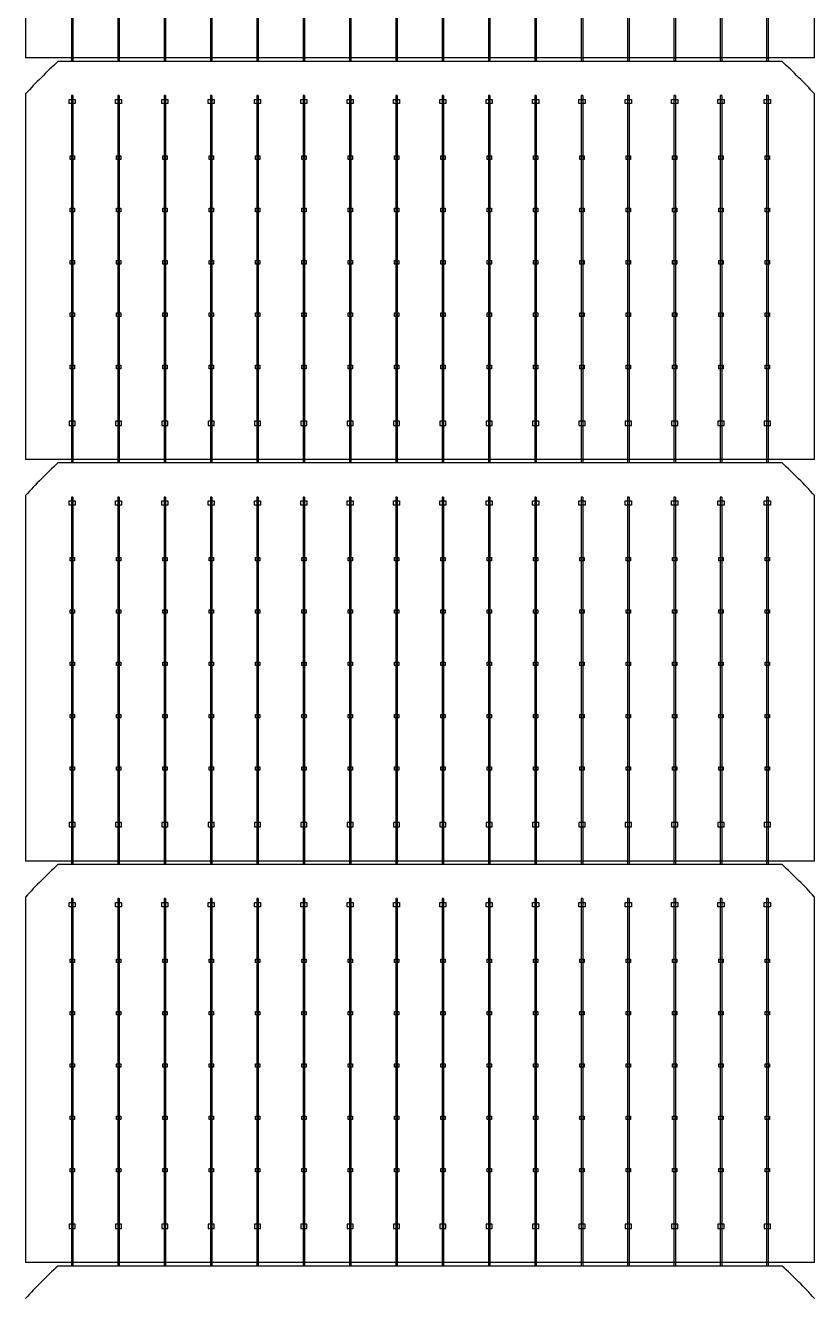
# Model space of a CAD drawing. Header units: millimetres. Extents: x 10297564 to 11610295, y -9287743 to -8409454.
# Drawn here: x 10398176 to 10400717, y -9081404 to -9077305 of the extents above; entities that cross this region are included whole.
import ezdxf

# ---------------------------------------------------------------- set-up
doc = ezdxf.new("R2010")
doc.units = ezdxf.units.MM
doc.header["$LTSCALE"] = 100

msp = doc.modelspace()

# ---------------------------------------------------------------- linework, layer by layer
for p, q in [((10398324.3, -9076238.3), (10398324.3, -9077421.2)), ((10398328.8, -9076238.3), (10398328.8, -9077421.2)), ((10398473.5, -9076238.3), (10398473.5, -9077421.2)), ((10398478, -9076238.3), (10398478, -9077421.2)), ((10398622.8, -9076238.3), (10398622.8, -9077421.2)), ((10398627.3, -9076238.3), (10398627.3, -9077421.2)), ((10398772, -9076238.3), (10398772, -9077421.2)), ((10398776.5, -9076238.3), (10398776.5, -9077421.2)), ((10398921.3, -9076238.3), (10398921.3, -9077421.2)), ((10398925.8, -9076238.3), (10398925.8, -9077421.2)), ((10399070.5, -9076238.3), (10399070.5, -9077421.2)), ((10399075, -9076238.3), (10399075, -9077421.2)), ((10399219.8, -9076238.3), (10399219.8, -9077421.2)), ((10399224.2, -9076238.3), (10399224.2, -9077421.2)), ((10399369, -9076238.3), (10399369, -9077421.2)), ((10399373.5, -9076238.3), (10399373.5, -9077421.2)), ((10399518.3, -9076238.3), (10399518.3, -9077421.2)), ((10399522.7, -9076238.3), (10399522.7, -9077421.2)), ((10399667.5, -9076238.3), (10399667.5, -9077421.2)), ((10399672, -9076238.3), (10399672, -9077421.2)), ((10399816.8, -9076238.3), (10399816.8, -9077421.2)), ((10399821.2, -9076238.3), (10399821.2, -9077421.2)), ((10399966, -9076238.3), (10399966, -9077421.2)), ((10399970.5, -9076238.3), (10399970.5, -9077421.2)), ((10400115.3, -9076238.3), (10400115.3, -9077421.2)), ((10400119.7, -9076238.3), (10400119.7, -9077421.2)), ((10400264.5, -9076238.3), (10400264.5, -9077421.2)), ((10400269, -9076238.3), (10400269, -9077421.2)), ((10400413.8, -9076238.3), (10400413.8, -9077421.2)), ((10400418.2, -9076238.3), (10400418.2, -9077421.2)), ((10400563, -9076238.3), (10400563, -9077421.2)), ((10400567.5, -9076238.3), (10400567.5, -9077421.2)), ((10400717.3, -9077409.9), (10398175.9, -9077409.9)), ((10398324.3, -9077530.9), (10398324.3, -9078713.8)), ((10398328.8, -9077530.9), (10398328.8, -9078713.8)), ((10398473.5, -9077530.9), (10398473.5, -9078713.8)), ((10398478, -9077530.9), (10398478, -9078713.8)), ((10398622.8, -9077530.9), (10398622.8, -9078713.8)), ((10398627.3, -9077530.9), (10398627.3, -9078713.8)), ((10398772, -9077530.9), (10398772, -9078713.8)), ((10398776.5, -9077530.9), (10398776.5, -9078713.8)), ((10398921.3, -9077530.9), (10398921.3, -9078713.8)), ((10398925.8, -9077530.9), (10398925.8, -9078713.8)), ((10399070.5, -9077530.9), (10399070.5, -9078713.8)), ((10399075, -9077530.9), (10399075, -9078713.8)), ((10399219.8, -9077530.9), (10399219.8, -9078713.8)), ((10399224.2, -9077530.9), (10399224.2, -9078713.8)), ((10399369, -9077530.9), (10399369, -9078713.8)), ((10399373.5, -9077530.9), (10399373.5, -9078713.8)), ((10399518.3, -9077530.9), (10399518.3, -9078713.8)), ((10399522.7, -9077530.9), (10399522.7, -9078713.8)), ((10399667.5, -9077530.9), (10399667.5, -9078713.8)), ((10399672, -9077530.9), (10399672, -9078713.8)), ((10399816.8, -9077530.9), (10399816.8, -9078713.8)), ((10399821.2, -9077530.9), (10399821.2, -9078713.8)), ((10399966, -9077530.9), (10399966, -9078713.8)), ((10399970.5, -9077530.9), (10399970.5, -9078713.8)), ((10400115.3, -9077530.9), (10400115.3, -9078713.8)), ((10400119.7, -9077530.9), (10400119.7, -9078713.8)), ((10400264.5, -9077530.9), (10400264.5, -9078713.8)), ((10400269, -9077530.9), (10400269, -9078713.8)), ((10400413.8, -9077530.9), (10400413.8, -9078713.8)), ((10400418.2, -9077530.9), (10400418.2, -9078713.8)), ((10400563, -9077530.9), (10400563, -9078713.8)), ((10400567.5, -9077530.9), (10400567.5, -9078713.8)), ((10400717.3, -9078702.6), (10398175.9, -9078702.6)), ((10398324.3, -9078823.6), (10398324.3, -9080006.5)), ((10398328.8, -9078823.6), (10398328.8, -9080006.5)), ((10398473.5, -9078823.6), (10398473.5, -9080006.5)), ((10398478, -9078823.6), (10398478, -9080006.5)), ((10398622.8, -9078823.6), (10398622.8, -9080006.5)), ((10398627.3, -9078823.6), (10398627.3, -9080006.5)), ((10398772, -9078823.6), (10398772, -9080006.5)), ((10398776.5, -9078823.6), (10398776.5, -9080006.5)), ((10398921.3, -9078823.6), (10398921.3, -9080006.5)), ((10398925.8, -9078823.6), (10398925.8, -9080006.5)), ((10399070.5, -9078823.6), (10399070.5, -9080006.5)), ((10399075, -9078823.6), (10399075, -9080006.5)), ((10399219.8, -9078823.6), (10399219.8, -9080006.5)), ((10399224.2, -9078823.6), (10399224.2, -9080006.5)), ((10399369, -9078823.6), (10399369, -9080006.5)), ((10399373.5, -9078823.6), (10399373.5, -9080006.5)), ((10399518.3, -9078823.6), (10399518.3, -9080006.5)), ((10399522.7, -9078823.6), (10399522.7, -9080006.5)), ((10399667.5, -9078823.6), (10399667.5, -9080006.5)), ((10399672, -9078823.6), (10399672, -9080006.5)), ((10399816.8, -9078823.6), (10399816.8, -9080006.5)), ((10399821.2, -9078823.6), (10399821.2, -9080006.5)), ((10399966, -9078823.6), (10399966, -9080006.5)), ((10399970.5, -9078823.6), (10399970.5, -9080006.5)), ((10400115.3, -9078823.6), (10400115.3, -9080006.5)), ((10400119.7, -9078823.6), (10400119.7, -9080006.5)), ((10400264.5, -9078823.6), (10400264.5, -9080006.5)), ((10400269, -9078823.6), (10400269, -9080006.5)), ((10400413.8, -9078823.6), (10400413.8, -9080006.5)), ((10400418.2, -9078823.6), (10400418.2, -9080006.5)), ((10400563, -9078823.6), (10400563, -9080006.5)), ((10400567.5, -9078823.6), (10400567.5, -9080006.5)), ((10400717.3, -9079995.3), (10398175.9, -9079995.3)), ((10398324.3, -9080116.3), (10398324.3, -9081299.2)), ((10398328.8, -9080116.3), (10398328.8, -9081299.2)), ((10398473.5, -9080116.3), (10398473.5, -9081299.2)), ((10398478, -9080116.3), (10398478, -9081299.2)), ((10398622.8, -9080116.3), (10398622.8, -9081299.2)), ((10398627.3, -9080116.3), (10398627.3, -9081299.2)), ((10398772, -9080116.3), (10398772, -9081299.2)), ((10398776.5, -9080116.3), (10398776.5, -9081299.2)), ((10398921.3, -9080116.3), (10398921.3, -9081299.2)), ((10398925.8, -9080116.3), (10398925.8, -9081299.2)), ((10399070.5, -9080116.3), (10399070.5, -9081299.2)), ((10399075, -9080116.3), (10399075, -9081299.2)), ((10399219.8, -9080116.3), (10399219.8, -9081299.2)), ((10399224.2, -9080116.3), (10399224.2, -9081299.2)), ((10399369, -9080116.3), (10399369, -9081299.2)), ((10399373.5, -9080116.3), (10399373.5, -9081299.2)), ((10399518.3, -9080116.3), (10399518.3, -9081299.2)), ((10399522.7, -9080116.3), (10399522.7, -9081299.2)), ((10399667.5, -9080116.3), (10399667.5, -9081299.2)), ((10399672, -9080116.3), (10399672, -9081299.2)), ((10399816.8, -9080116.3), (10399816.8, -9081299.2)), ((10399821.2, -9080116.3), (10399821.2, -9081299.2)), ((10399966, -9080116.3), (10399966, -9081299.2)), ((10399970.5, -9080116.3), (10399970.5, -9081299.2)), ((10400115.3, -9080116.3), (10400115.3, -9081299.2)), ((10400119.7, -9080116.3), (10400119.7, -9081299.2)), ((10400264.5, -9080116.3), (10400264.5, -9081299.2)), ((10400269, -9080116.3), (10400269, -9081299.2)), ((10400413.8, -9080116.3), (10400413.8, -9081299.2)), ((10400418.2, -9080116.3), (10400418.2, -9081299.2)), ((10400563, -9080116.3), (10400563, -9081299.2)), ((10400567.5, -9080116.3), (10400567.5, -9081299.2)), ((10400717.3, -9081287.9), (10398175.9, -9081287.9))]:
    msp.add_line(p, q)
for points in [[(10398175.9, -9076233.1), (10398175.9, -9077409.9)], [(10400717.3, -9077409.9), (10400717.3, -9076233.1)], [(10400612.6, -9077421.1), (10398280.6, -9077421.1)], [(10398175.9, -9077525.8), (10398175.9, -9078702.6)], [(10398328.8, -9077530.9), (10398324.3, -9077530.9)], [(10398478, -9077530.9), (10398473.5, -9077530.9)], [(10398627.3, -9077530.9), (10398622.8, -9077530.9)], [(10398776.5, -9077530.9), (10398772, -9077530.9)], [(10398925.8, -9077530.9), (10398921.3, -9077530.9)], [(10399075, -9077530.9), (10399070.5, -9077530.9)], [(10399224.2, -9077530.9), (10399219.8, -9077530.9)], [(10399373.5, -9077530.9), (10399369, -9077530.9)], [(10399522.7, -9077530.9), (10399518.3, -9077530.9)], [(10399672, -9077530.9), (10399667.5, -9077530.9)], [(10399821.2, -9077530.9), (10399816.8, -9077530.9)], [(10399970.5, -9077530.9), (10399966, -9077530.9)], [(10400119.7, -9077530.9), (10400115.3, -9077530.9)], [(10400269, -9077530.9), (10400264.5, -9077530.9)], [(10400418.2, -9077530.9), (10400413.8, -9077530.9)], [(10400567.5, -9077530.9), (10400563, -9077530.9)], [(10400717.3, -9078702.6), (10400717.3, -9077525.8)], [(10400612.6, -9078713.8), (10398280.6, -9078713.8)], [(10398175.9, -9078818.5), (10398175.9, -9079995.3)], [(10398328.8, -9078823.6), (10398324.3, -9078823.6)], [(10398478, -9078823.6), (10398473.5, -9078823.6)], [(10398627.3, -9078823.6), (10398622.8, -9078823.6)], [(10398776.5, -9078823.6), (10398772, -9078823.6)], [(10398925.8, -9078823.6), (10398921.3, -9078823.6)], [(10399075, -9078823.6), (10399070.5, -9078823.6)], [(10399224.2, -9078823.6), (10399219.8, -9078823.6)], [(10399373.5, -9078823.6), (10399369, -9078823.6)], [(10399522.7, -9078823.6), (10399518.3, -9078823.6)], [(10399672, -9078823.6), (10399667.5, -9078823.6)], [(10399821.2, -9078823.6), (10399816.8, -9078823.6)], [(10399970.5, -9078823.6), (10399966, -9078823.6)], [(10400119.7, -9078823.6), (10400115.3, -9078823.6)], [(10400269, -9078823.6), (10400264.5, -9078823.6)], [(10400418.2, -9078823.6), (10400413.8, -9078823.6)], [(10400567.5, -9078823.6), (10400563, -9078823.6)], [(10400717.3, -9079995.3), (10400717.3, -9078818.5)], [(10400612.6, -9080006.4), (10398280.6, -9080006.4)], [(10398175.9, -9080111.1), (10398175.9, -9081287.9)], [(10398328.8, -9080116.3), (10398324.3, -9080116.3)], [(10398478, -9080116.3), (10398473.5, -9080116.3)], [(10398627.3, -9080116.3), (10398622.8, -9080116.3)], [(10398776.5, -9080116.3), (10398772, -9080116.3)], [(10398925.8, -9080116.3), (10398921.3, -9080116.3)], [(10399075, -9080116.3), (10399070.5, -9080116.3)], [(10399224.2, -9080116.3), (10399219.8, -9080116.3)], [(10399373.5, -9080116.3), (10399369, -9080116.3)], [(10399522.7, -9080116.3), (10399518.3, -9080116.3)], [(10399672, -9080116.3), (10399667.5, -9080116.3)], [(10399821.2, -9080116.3), (10399816.8, -9080116.3)], [(10399970.5, -9080116.3), (10399966, -9080116.3)], [(10400119.7, -9080116.3), (10400115.3, -9080116.3)], [(10400269, -9080116.3), (10400264.5, -9080116.3)], [(10400418.2, -9080116.3), (10400413.8, -9080116.3)], [(10400567.5, -9080116.3), (10400563, -9080116.3)], [(10400717.3, -9081287.9), (10400717.3, -9080111.1)], [(10400612.6, -9081299.1), (10398280.6, -9081299.1)]]:
    msp.add_lwpolyline(points)
for points in [[(10398316.8, -9077557), (10398316.8, -9077543.1), (10398336.3, -9077543.1), (10398336.3, -9077557)], [(10398466, -9077557), (10398466, -9077543.1), (10398485.5, -9077543.1), (10398485.5, -9077557)], [(10398615.3, -9077557), (10398615.3, -9077543.1), (10398634.8, -9077543.1), (10398634.8, -9077557)], [(10398764.5, -9077557), (10398764.5, -9077543.1), (10398784, -9077543.1), (10398784, -9077557)], [(10398913.8, -9077557), (10398913.8, -9077543.1), (10398933.3, -9077543.1), (10398933.3, -9077557)], [(10399063, -9077557), (10399063, -9077543.1), (10399082.5, -9077543.1), (10399082.5, -9077557)], [(10399212.3, -9077557), (10399212.3, -9077543.1), (10399231.8, -9077543.1), (10399231.8, -9077557)], [(10399361.5, -9077557), (10399361.5, -9077543.1), (10399381, -9077543.1), (10399381, -9077557)], [(10399510.7, -9077557), (10399510.7, -9077543.1), (10399530.3, -9077543.1), (10399530.3, -9077557)], [(10399660, -9077557), (10399660, -9077543.1), (10399679.5, -9077543.1), (10399679.5, -9077557)], [(10399809.2, -9077557), (10399809.2, -9077543.1), (10399828.8, -9077543.1), (10399828.8, -9077557)], [(10399958.5, -9077557), (10399958.5, -9077543.1), (10399978, -9077543.1), (10399978, -9077557)], [(10400107.7, -9077557), (10400107.7, -9077543.1), (10400127.3, -9077543.1), (10400127.3, -9077557)], [(10400257, -9077557), (10400257, -9077543.1), (10400276.5, -9077543.1), (10400276.5, -9077557)], [(10400406.2, -9077557), (10400406.2, -9077543.1), (10400425.8, -9077543.1), (10400425.8, -9077557)], [(10400555.5, -9077557), (10400555.5, -9077543.1), (10400575, -9077543.1), (10400575, -9077557)], [(10398333.5, -9077736.5), (10398319.6, -9077736.5), (10398319.6, -9077725.4), (10398333.5, -9077725.4)], [(10398482.8, -9077736.5), (10398468.8, -9077736.5), (10398468.8, -9077725.4), (10398482.8, -9077725.4)], [(10398632, -9077736.5), (10398618.1, -9077736.5), (10398618.1, -9077725.4), (10398632, -9077725.4)], [(10398781.2, -9077736.5), (10398767.3, -9077736.5), (10398767.3, -9077725.4), (10398781.2, -9077725.4)], [(10398930.5, -9077736.5), (10398916.5, -9077736.5), (10398916.5, -9077725.4), (10398930.5, -9077725.4)], [(10399079.7, -9077736.5), (10399065.8, -9077736.5), (10399065.8, -9077725.4), (10399079.7, -9077725.4)], [(10399229, -9077736.5), (10399215, -9077736.5), (10399215, -9077725.4), (10399229, -9077725.4)], [(10399378.2, -9077736.5), (10399364.3, -9077736.5), (10399364.3, -9077725.4), (10399378.2, -9077725.4)], [(10399527.5, -9077736.5), (10399513.5, -9077736.5), (10399513.5, -9077725.4), (10399527.5, -9077725.4)], [(10399676.7, -9077736.5), (10399662.8, -9077736.5), (10399662.8, -9077725.4), (10399676.7, -9077725.4)], [(10399826, -9077736.5), (10399812, -9077736.5), (10399812, -9077725.4), (10399826, -9077725.4)], [(10399975.2, -9077736.5), (10399961.3, -9077736.5), (10399961.3, -9077725.4), (10399975.2, -9077725.4)], [(10400124.5, -9077736.5), (10400110.5, -9077736.5), (10400110.5, -9077725.4), (10400124.5, -9077725.4)], [(10400273.7, -9077736.5), (10400259.8, -9077736.5), (10400259.8, -9077725.4), (10400273.7, -9077725.4)], [(10400423, -9077736.5), (10400409, -9077736.5), (10400409, -9077725.4), (10400423, -9077725.4)], [(10400572.2, -9077736.5), (10400558.3, -9077736.5), (10400558.3, -9077725.4), (10400572.2, -9077725.4)], [(10398333.5, -9077905), (10398319.6, -9077905), (10398319.6, -9077893.9), (10398333.5, -9077893.9)], [(10398482.8, -9077905), (10398468.8, -9077905), (10398468.8, -9077893.9), (10398482.8, -9077893.9)], [(10398632, -9077905), (10398618.1, -9077905), (10398618.1, -9077893.9), (10398632, -9077893.9)], [(10398781.2, -9077905), (10398767.3, -9077905), (10398767.3, -9077893.9), (10398781.2, -9077893.9)], [(10398930.5, -9077905), (10398916.5, -9077905), (10398916.5, -9077893.9), (10398930.5, -9077893.9)], [(10399079.7, -9077905), (10399065.8, -9077905), (10399065.8, -9077893.9), (10399079.7, -9077893.9)], [(10399229, -9077905), (10399215, -9077905), (10399215, -9077893.9), (10399229, -9077893.9)], [(10399378.2, -9077905), (10399364.3, -9077905), (10399364.3, -9077893.9), (10399378.2, -9077893.9)], [(10399527.5, -9077905), (10399513.5, -9077905), (10399513.5, -9077893.9), (10399527.5, -9077893.9)], [(10399676.7, -9077905), (10399662.8, -9077905), (10399662.8, -9077893.9), (10399676.7, -9077893.9)], [(10399826, -9077905), (10399812, -9077905), (10399812, -9077893.9), (10399826, -9077893.9)], [(10399975.2, -9077905), (10399961.3, -9077905), (10399961.3, -9077893.9), (10399975.2, -9077893.9)], [(10400124.5, -9077905), (10400110.5, -9077905), (10400110.5, -9077893.9), (10400124.5, -9077893.9)], [(10400273.7, -9077905), (10400259.8, -9077905), (10400259.8, -9077893.9), (10400273.7, -9077893.9)], [(10400423, -9077905), (10400409, -9077905), (10400409, -9077893.9), (10400423, -9077893.9)], [(10400572.2, -9077905), (10400558.3, -9077905), (10400558.3, -9077893.9), (10400572.2, -9077893.9)], [(10398333.5, -9078073.5), (10398319.6, -9078073.5), (10398319.6, -9078062.4), (10398333.5, -9078062.4)], [(10398482.8, -9078073.5), (10398468.8, -9078073.5), (10398468.8, -9078062.4), (10398482.8, -9078062.4)], [(10398632, -9078073.5), (10398618.1, -9078073.5), (10398618.1, -9078062.4), (10398632, -9078062.4)], [(10398781.2, -9078073.5), (10398767.3, -9078073.5), (10398767.3, -9078062.4), (10398781.2, -9078062.4)], [(10398930.5, -9078073.5), (10398916.5, -9078073.5), (10398916.5, -9078062.4), (10398930.5, -9078062.4)], [(10399079.7, -9078073.5), (10399065.8, -9078073.5), (10399065.8, -9078062.4), (10399079.7, -9078062.4)], [(10399229, -9078073.5), (10399215, -9078073.5), (10399215, -9078062.4), (10399229, -9078062.4)], [(10399378.2, -9078073.5), (10399364.3, -9078073.5), (10399364.3, -9078062.4), (10399378.2, -9078062.4)], [(10399527.5, -9078073.5), (10399513.5, -9078073.5), (10399513.5, -9078062.4), (10399527.5, -9078062.4)], [(10399676.7, -9078073.5), (10399662.8, -9078073.5), (10399662.8, -9078062.4), (10399676.7, -9078062.4)], [(10399826, -9078073.5), (10399812, -9078073.5), (10399812, -9078062.4), (10399826, -9078062.4)], [(10399975.2, -9078073.5), (10399961.3, -9078073.5), (10399961.3, -9078062.4), (10399975.2, -9078062.4)], [(10400124.5, -9078073.5), (10400110.5, -9078073.5), (10400110.5, -9078062.4), (10400124.5, -9078062.4)], [(10400273.7, -9078073.5), (10400259.8, -9078073.5), (10400259.8, -9078062.4), (10400273.7, -9078062.4)], [(10400423, -9078073.5), (10400409, -9078073.5), (10400409, -9078062.4), (10400423, -9078062.4)], [(10400572.2, -9078073.5), (10400558.3, -9078073.5), (10400558.3, -9078062.4), (10400572.2, -9078062.4)], [(10398333.5, -9078242), (10398319.6, -9078242), (10398319.6, -9078230.9), (10398333.5, -9078230.9)], [(10398482.8, -9078242), (10398468.8, -9078242), (10398468.8, -9078230.9), (10398482.8, -9078230.9)], [(10398632, -9078242), (10398618.1, -9078242), (10398618.1, -9078230.9), (10398632, -9078230.9)], [(10398781.2, -9078242), (10398767.3, -9078242), (10398767.3, -9078230.9), (10398781.2, -9078230.9)], [(10398930.5, -9078242), (10398916.5, -9078242), (10398916.5, -9078230.9), (10398930.5, -9078230.9)], [(10399079.7, -9078242), (10399065.8, -9078242), (10399065.8, -9078230.9), (10399079.7, -9078230.9)], [(10399229, -9078242), (10399215, -9078242), (10399215, -9078230.9), (10399229, -9078230.9)], [(10399378.2, -9078242), (10399364.3, -9078242), (10399364.3, -9078230.9), (10399378.2, -9078230.9)], [(10399527.5, -9078242), (10399513.5, -9078242), (10399513.5, -9078230.9), (10399527.5, -9078230.9)], [(10399676.7, -9078242), (10399662.8, -9078242), (10399662.8, -9078230.9), (10399676.7, -9078230.9)], [(10399826, -9078242), (10399812, -9078242), (10399812, -9078230.9), (10399826, -9078230.9)], [(10399975.2, -9078242), (10399961.3, -9078242), (10399961.3, -9078230.9), (10399975.2, -9078230.9)], [(10400124.5, -9078242), (10400110.5, -9078242), (10400110.5, -9078230.9), (10400124.5, -9078230.9)], [(10400273.7, -9078242), (10400259.8, -9078242), (10400259.8, -9078230.9), (10400273.7, -9078230.9)], [(10400423, -9078242), (10400409, -9078242), (10400409, -9078230.9), (10400423, -9078230.9)], [(10400572.2, -9078242), (10400558.3, -9078242), (10400558.3, -9078230.9), (10400572.2, -9078230.9)], [(10398333.5, -9078410.5), (10398319.6, -9078410.5), (10398319.6, -9078399.4), (10398333.5, -9078399.4)], [(10398482.8, -9078410.5), (10398468.8, -9078410.5), (10398468.8, -9078399.4), (10398482.8, -9078399.4)], [(10398632, -9078410.5), (10398618.1, -9078410.5), (10398618.1, -9078399.4), (10398632, -9078399.4)], [(10398781.2, -9078410.5), (10398767.3, -9078410.5), (10398767.3, -9078399.4), (10398781.2, -9078399.4)], [(10398930.5, -9078410.5), (10398916.5, -9078410.5), (10398916.5, -9078399.4), (10398930.5, -9078399.4)], [(10399079.7, -9078410.5), (10399065.8, -9078410.5), (10399065.8, -9078399.4), (10399079.7, -9078399.4)], [(10399229, -9078410.5), (10399215, -9078410.5), (10399215, -9078399.4), (10399229, -9078399.4)], [(10399378.2, -9078410.5), (10399364.3, -9078410.5), (10399364.3, -9078399.4), (10399378.2, -9078399.4)], [(10399527.5, -9078410.5), (10399513.5, -9078410.5), (10399513.5, -9078399.4), (10399527.5, -9078399.4)], [(10399676.7, -9078410.5), (10399662.8, -9078410.5), (10399662.8, -9078399.4), (10399676.7, -9078399.4)], [(10399826, -9078410.5), (10399812, -9078410.5), (10399812, -9078399.4), (10399826, -9078399.4)], [(10399975.2, -9078410.5), (10399961.3, -9078410.5), (10399961.3, -9078399.4), (10399975.2, -9078399.4)], [(10400124.5, -9078410.5), (10400110.5, -9078410.5), (10400110.5, -9078399.4), (10400124.5, -9078399.4)], [(10400273.7, -9078410.5), (10400259.8, -9078410.5), (10400259.8, -9078399.4), (10400273.7, -9078399.4)], [(10400423, -9078410.5), (10400409, -9078410.5), (10400409, -9078399.4), (10400423, -9078399.4)], [(10400572.2, -9078410.5), (10400558.3, -9078410.5), (10400558.3, -9078399.4), (10400572.2, -9078399.4)], [(10398316.8, -9078578.9), (10398316.8, -9078592.8), (10398336.3, -9078592.8), (10398336.3, -9078578.9)], [(10398466, -9078578.9), (10398466, -9078592.8), (10398485.5, -9078592.8), (10398485.5, -9078578.9)], [(10398615.3, -9078578.9), (10398615.3, -9078592.8), (10398634.8, -9078592.8), (10398634.8, -9078578.9)], [(10398764.5, -9078578.9), (10398764.5, -9078592.8), (10398784, -9078592.8), (10398784, -9078578.9)], [(10398913.8, -9078578.9), (10398913.8, -9078592.8), (10398933.3, -9078592.8), (10398933.3, -9078578.9)], [(10399063, -9078578.9), (10399063, -9078592.8), (10399082.5, -9078592.8), (10399082.5, -9078578.9)], [(10399212.3, -9078578.9), (10399212.3, -9078592.8), (10399231.8, -9078592.8), (10399231.8, -9078578.9)], [(10399361.5, -9078578.9), (10399361.5, -9078592.8), (10399381, -9078592.8), (10399381, -9078578.9)], [(10399510.7, -9078578.9), (10399510.7, -9078592.8), (10399530.3, -9078592.8), (10399530.3, -9078578.9)], [(10399660, -9078578.9), (10399660, -9078592.8), (10399679.5, -9078592.8), (10399679.5, -9078578.9)], [(10399809.2, -9078578.9), (10399809.2, -9078592.8), (10399828.8, -9078592.8), (10399828.8, -9078578.9)], [(10399958.5, -9078578.9), (10399958.5, -9078592.8), (10399978, -9078592.8), (10399978, -9078578.9)], [(10400107.7, -9078578.9), (10400107.7, -9078592.8), (10400127.3, -9078592.8), (10400127.3, -9078578.9)], [(10400257, -9078578.9), (10400257, -9078592.8), (10400276.5, -9078592.8), (10400276.5, -9078578.9)], [(10400406.2, -9078578.9), (10400406.2, -9078592.8), (10400425.8, -9078592.8), (10400425.8, -9078578.9)], [(10400555.5, -9078578.9), (10400555.5, -9078592.8), (10400575, -9078592.8), (10400575, -9078578.9)], [(10398316.8, -9078849.7), (10398316.8, -9078835.7), (10398336.3, -9078835.7), (10398336.3, -9078849.7)], [(10398466, -9078849.7), (10398466, -9078835.7), (10398485.5, -9078835.7), (10398485.5, -9078849.7)], [(10398615.3, -9078849.7), (10398615.3, -9078835.7), (10398634.8, -9078835.7), (10398634.8, -9078849.7)], [(10398764.5, -9078849.7), (10398764.5, -9078835.7), (10398784, -9078835.7), (10398784, -9078849.7)], [(10398913.8, -9078849.7), (10398913.8, -9078835.7), (10398933.3, -9078835.7), (10398933.3, -9078849.7)], [(10399063, -9078849.7), (10399063, -9078835.7), (10399082.5, -9078835.7), (10399082.5, -9078849.7)], [(10399212.3, -9078849.7), (10399212.3, -9078835.7), (10399231.8, -9078835.7), (10399231.8, -9078849.7)], [(10399361.5, -9078849.7), (10399361.5, -9078835.7), (10399381, -9078835.7), (10399381, -9078849.7)], [(10399510.7, -9078849.7), (10399510.7, -9078835.7), (10399530.3, -9078835.7), (10399530.3, -9078849.7)], [(10399660, -9078849.7), (10399660, -9078835.7), (10399679.5, -9078835.7), (10399679.5, -9078849.7)], [(10399809.2, -9078849.7), (10399809.2, -9078835.7), (10399828.8, -9078835.7), (10399828.8, -9078849.7)], [(10399958.5, -9078849.7), (10399958.5, -9078835.7), (10399978, -9078835.7), (10399978, -9078849.7)], [(10400107.7, -9078849.7), (10400107.7, -9078835.7), (10400127.3, -9078835.7), (10400127.3, -9078849.7)], [(10400257, -9078849.7), (10400257, -9078835.7), (10400276.5, -9078835.7), (10400276.5, -9078849.7)], [(10400406.2, -9078849.7), (10400406.2, -9078835.7), (10400425.8, -9078835.7), (10400425.8, -9078849.7)], [(10400555.5, -9078849.7), (10400555.5, -9078835.7), (10400575, -9078835.7), (10400575, -9078849.7)], [(10398333.5, -9079029.2), (10398319.6, -9079029.2), (10398319.6, -9079018), (10398333.5, -9079018)], [(10398482.8, -9079029.2), (10398468.8, -9079029.2), (10398468.8, -9079018), (10398482.8, -9079018)], [(10398632, -9079029.2), (10398618.1, -9079029.2), (10398618.1, -9079018), (10398632, -9079018)], [(10398781.2, -9079029.2), (10398767.3, -9079029.2), (10398767.3, -9079018), (10398781.2, -9079018)], [(10398930.5, -9079029.2), (10398916.5, -9079029.2), (10398916.5, -9079018), (10398930.5, -9079018)], [(10399079.7, -9079029.2), (10399065.8, -9079029.2), (10399065.8, -9079018), (10399079.7, -9079018)], [(10399229, -9079029.2), (10399215, -9079029.2), (10399215, -9079018), (10399229, -9079018)], [(10399378.2, -9079029.2), (10399364.3, -9079029.2), (10399364.3, -9079018), (10399378.2, -9079018)], [(10399527.5, -9079029.2), (10399513.5, -9079029.2), (10399513.5, -9079018), (10399527.5, -9079018)], [(10399676.7, -9079029.2), (10399662.8, -9079029.2), (10399662.8, -9079018), (10399676.7, -9079018)], [(10399826, -9079029.2), (10399812, -9079029.2), (10399812, -9079018), (10399826, -9079018)], [(10399975.2, -9079029.2), (10399961.3, -9079029.2), (10399961.3, -9079018), (10399975.2, -9079018)], [(10400124.5, -9079029.2), (10400110.5, -9079029.2), (10400110.5, -9079018), (10400124.5, -9079018)], [(10400273.7, -9079029.2), (10400259.8, -9079029.2), (10400259.8, -9079018), (10400273.7, -9079018)], [(10400423, -9079029.2), (10400409, -9079029.2), (10400409, -9079018), (10400423, -9079018)], [(10400572.2, -9079029.2), (10400558.3, -9079029.2), (10400558.3, -9079018), (10400572.2, -9079018)], [(10398333.5, -9079197.7), (10398319.6, -9079197.7), (10398319.6, -9079186.5), (10398333.5, -9079186.5)], [(10398482.8, -9079197.7), (10398468.8, -9079197.7), (10398468.8, -9079186.5), (10398482.8, -9079186.5)], [(10398632, -9079197.7), (10398618.1, -9079197.7), (10398618.1, -9079186.5), (10398632, -9079186.5)], [(10398781.2, -9079197.7), (10398767.3, -9079197.7), (10398767.3, -9079186.5), (10398781.2, -9079186.5)], [(10398930.5, -9079197.7), (10398916.5, -9079197.7), (10398916.5, -9079186.5), (10398930.5, -9079186.5)], [(10399079.7, -9079197.7), (10399065.8, -9079197.7), (10399065.8, -9079186.5), (10399079.7, -9079186.5)], [(10399229, -9079197.7), (10399215, -9079197.7), (10399215, -9079186.5), (10399229, -9079186.5)], [(10399378.2, -9079197.7), (10399364.3, -9079197.7), (10399364.3, -9079186.5), (10399378.2, -9079186.5)], [(10399527.5, -9079197.7), (10399513.5, -9079197.7), (10399513.5, -9079186.5), (10399527.5, -9079186.5)], [(10399676.7, -9079197.7), (10399662.8, -9079197.7), (10399662.8, -9079186.5), (10399676.7, -9079186.5)], [(10399826, -9079197.7), (10399812, -9079197.7), (10399812, -9079186.5), (10399826, -9079186.5)], [(10399975.2, -9079197.7), (10399961.3, -9079197.7), (10399961.3, -9079186.5), (10399975.2, -9079186.5)], [(10400124.5, -9079197.7), (10400110.5, -9079197.7), (10400110.5, -9079186.5), (10400124.5, -9079186.5)], [(10400273.7, -9079197.7), (10400259.8, -9079197.7), (10400259.8, -9079186.5), (10400273.7, -9079186.5)], [(10400423, -9079197.7), (10400409, -9079197.7), (10400409, -9079186.5), (10400423, -9079186.5)], [(10400572.2, -9079197.7), (10400558.3, -9079197.7), (10400558.3, -9079186.5), (10400572.2, -9079186.5)], [(10398333.5, -9079366.2), (10398319.6, -9079366.2), (10398319.6, -9079355), (10398333.5, -9079355)], [(10398482.8, -9079366.2), (10398468.8, -9079366.2), (10398468.8, -9079355), (10398482.8, -9079355)], [(10398632, -9079366.2), (10398618.1, -9079366.2), (10398618.1, -9079355), (10398632, -9079355)], [(10398781.2, -9079366.2), (10398767.3, -9079366.2), (10398767.3, -9079355), (10398781.2, -9079355)], [(10398930.5, -9079366.2), (10398916.5, -9079366.2), (10398916.5, -9079355), (10398930.5, -9079355)], [(10399079.7, -9079366.2), (10399065.8, -9079366.2), (10399065.8, -9079355), (10399079.7, -9079355)], [(10399229, -9079366.2), (10399215, -9079366.2), (10399215, -9079355), (10399229, -9079355)], [(10399378.2, -9079366.2), (10399364.3, -9079366.2), (10399364.3, -9079355), (10399378.2, -9079355)], [(10399527.5, -9079366.2), (10399513.5, -9079366.2), (10399513.5, -9079355), (10399527.5, -9079355)], [(10399676.7, -9079366.2), (10399662.8, -9079366.2), (10399662.8, -9079355), (10399676.7, -9079355)], [(10399826, -9079366.2), (10399812, -9079366.2), (10399812, -9079355), (10399826, -9079355)], [(10399975.2, -9079366.2), (10399961.3, -9079366.2), (10399961.3, -9079355), (10399975.2, -9079355)], [(10400124.5, -9079366.2), (10400110.5, -9079366.2), (10400110.5, -9079355), (10400124.5, -9079355)], [(10400273.7, -9079366.2), (10400259.8, -9079366.2), (10400259.8, -9079355), (10400273.7, -9079355)], [(10400423, -9079366.2), (10400409, -9079366.2), (10400409, -9079355), (10400423, -9079355)], [(10400572.2, -9079366.2), (10400558.3, -9079366.2), (10400558.3, -9079355), (10400572.2, -9079355)], [(10398333.5, -9079534.7), (10398319.6, -9079534.7), (10398319.6, -9079523.5), (10398333.5, -9079523.5)], [(10398482.8, -9079534.7), (10398468.8, -9079534.7), (10398468.8, -9079523.5), (10398482.8, -9079523.5)], [(10398632, -9079534.7), (10398618.1, -9079534.7), (10398618.1, -9079523.5), (10398632, -9079523.5)], [(10398781.2, -9079534.7), (10398767.3, -9079534.7), (10398767.3, -9079523.5), (10398781.2, -9079523.5)], [(10398930.5, -9079534.7), (10398916.5, -9079534.7), (10398916.5, -9079523.5), (10398930.5, -9079523.5)], [(10399079.7, -9079534.7), (10399065.8, -9079534.7), (10399065.8, -9079523.5), (10399079.7, -9079523.5)], [(10399229, -9079534.7), (10399215, -9079534.7), (10399215, -9079523.5), (10399229, -9079523.5)], [(10399378.2, -9079534.7), (10399364.3, -9079534.7), (10399364.3, -9079523.5), (10399378.2, -9079523.5)], [(10399527.5, -9079534.7), (10399513.5, -9079534.7), (10399513.5, -9079523.5), (10399527.5, -9079523.5)], [(10399676.7, -9079534.7), (10399662.8, -9079534.7), (10399662.8, -9079523.5), (10399676.7, -9079523.5)], [(10399826, -9079534.7), (10399812, -9079534.7), (10399812, -9079523.5), (10399826, -9079523.5)], [(10399975.2, -9079534.7), (10399961.3, -9079534.7), (10399961.3, -9079523.5), (10399975.2, -9079523.5)], [(10400124.5, -9079534.7), (10400110.5, -9079534.7), (10400110.5, -9079523.5), (10400124.5, -9079523.5)], [(10400273.7, -9079534.7), (10400259.8, -9079534.7), (10400259.8, -9079523.5), (10400273.7, -9079523.5)], [(10400423, -9079534.7), (10400409, -9079534.7), (10400409, -9079523.5), (10400423, -9079523.5)], [(10400572.2, -9079534.7), (10400558.3, -9079534.7), (10400558.3, -9079523.5), (10400572.2, -9079523.5)], [(10398333.5, -9079703.2), (10398319.6, -9079703.2), (10398319.6, -9079692), (10398333.5, -9079692)], [(10398482.8, -9079703.2), (10398468.8, -9079703.2), (10398468.8, -9079692), (10398482.8, -9079692)], [(10398632, -9079703.2), (10398618.1, -9079703.2), (10398618.1, -9079692), (10398632, -9079692)], [(10398781.2, -9079703.2), (10398767.3, -9079703.2), (10398767.3, -9079692), (10398781.2, -9079692)], [(10398930.5, -9079703.2), (10398916.5, -9079703.2), (10398916.5, -9079692), (10398930.5, -9079692)], [(10399079.7, -9079703.2), (10399065.8, -9079703.2), (10399065.8, -9079692), (10399079.7, -9079692)], [(10399229, -9079703.2), (10399215, -9079703.2), (10399215, -9079692), (10399229, -9079692)], [(10399378.2, -9079703.2), (10399364.3, -9079703.2), (10399364.3, -9079692), (10399378.2, -9079692)], [(10399527.5, -9079703.2), (10399513.5, -9079703.2), (10399513.5, -9079692), (10399527.5, -9079692)], [(10399676.7, -9079703.2), (10399662.8, -9079703.2), (10399662.8, -9079692), (10399676.7, -9079692)], [(10399826, -9079703.2), (10399812, -9079703.2), (10399812, -9079692), (10399826, -9079692)], [(10399975.2, -9079703.2), (10399961.3, -9079703.2), (10399961.3, -9079692), (10399975.2, -9079692)], [(10400124.5, -9079703.2), (10400110.5, -9079703.2), (10400110.5, -9079692), (10400124.5, -9079692)], [(10400273.7, -9079703.2), (10400259.8, -9079703.2), (10400259.8, -9079692), (10400273.7, -9079692)], [(10400423, -9079703.2), (10400409, -9079703.2), (10400409, -9079692), (10400423, -9079692)], [(10400572.2, -9079703.2), (10400558.3, -9079703.2), (10400558.3, -9079692), (10400572.2, -9079692)], [(10398316.8, -9079871.5), (10398316.8, -9079885.5), (10398336.3, -9079885.5), (10398336.3, -9079871.5)], [(10398466, -9079871.5), (10398466, -9079885.5), (10398485.5, -9079885.5), (10398485.5, -9079871.5)], [(10398615.3, -9079871.5), (10398615.3, -9079885.5), (10398634.8, -9079885.5), (10398634.8, -9079871.5)], [(10398764.5, -9079871.5), (10398764.5, -9079885.5), (10398784, -9079885.5), (10398784, -9079871.5)], [(10398913.8, -9079871.5), (10398913.8, -9079885.5), (10398933.3, -9079885.5), (10398933.3, -9079871.5)], [(10399063, -9079871.5), (10399063, -9079885.5), (10399082.5, -9079885.5), (10399082.5, -9079871.5)], [(10399212.3, -9079871.5), (10399212.3, -9079885.5), (10399231.8, -9079885.5), (10399231.8, -9079871.5)], [(10399361.5, -9079871.5), (10399361.5, -9079885.5), (10399381, -9079885.5), (10399381, -9079871.5)], [(10399510.7, -9079871.5), (10399510.7, -9079885.5), (10399530.3, -9079885.5), (10399530.3, -9079871.5)], [(10399660, -9079871.5), (10399660, -9079885.5), (10399679.5, -9079885.5), (10399679.5, -9079871.5)], [(10399809.2, -9079871.5), (10399809.2, -9079885.5), (10399828.8, -9079885.5), (10399828.8, -9079871.5)], [(10399958.5, -9079871.5), (10399958.5, -9079885.5), (10399978, -9079885.5), (10399978, -9079871.5)], [(10400107.7, -9079871.5), (10400107.7, -9079885.5), (10400127.3, -9079885.5), (10400127.3, -9079871.5)], [(10400257, -9079871.5), (10400257, -9079885.5), (10400276.5, -9079885.5), (10400276.5, -9079871.5)], [(10400406.2, -9079871.5), (10400406.2, -9079885.5), (10400425.8, -9079885.5), (10400425.8, -9079871.5)], [(10400555.5, -9079871.5), (10400555.5, -9079885.5), (10400575, -9079885.5), (10400575, -9079871.5)], [(10398316.8, -9080142.4), (10398316.8, -9080128.4), (10398336.3, -9080128.4), (10398336.3, -9080142.4)], [(10398466, -9080142.4), (10398466, -9080128.4), (10398485.5, -9080128.4), (10398485.5, -9080142.4)], [(10398615.3, -9080142.4), (10398615.3, -9080128.4), (10398634.8, -9080128.4), (10398634.8, -9080142.4)], [(10398764.5, -9080142.4), (10398764.5, -9080128.4), (10398784, -9080128.4), (10398784, -9080142.4)], [(10398913.8, -9080142.4), (10398913.8, -9080128.4), (10398933.3, -9080128.4), (10398933.3, -9080142.4)], [(10399063, -9080142.4), (10399063, -9080128.4), (10399082.5, -9080128.4), (10399082.5, -9080142.4)], [(10399212.3, -9080142.4), (10399212.3, -9080128.4), (10399231.8, -9080128.4), (10399231.8, -9080142.4)], [(10399361.5, -9080142.4), (10399361.5, -9080128.4), (10399381, -9080128.4), (10399381, -9080142.4)], [(10399510.7, -9080142.4), (10399510.7, -9080128.4), (10399530.3, -9080128.4), (10399530.3, -9080142.4)], [(10399660, -9080142.4), (10399660, -9080128.4), (10399679.5, -9080128.4), (10399679.5, -9080142.4)], [(10399809.2, -9080142.4), (10399809.2, -9080128.4), (10399828.8, -9080128.4), (10399828.8, -9080142.4)], [(10399958.5, -9080142.4), (10399958.5, -9080128.4), (10399978, -9080128.4), (10399978, -9080142.4)], [(10400107.7, -9080142.4), (10400107.7, -9080128.4), (10400127.3, -9080128.4), (10400127.3, -9080142.4)], [(10400257, -9080142.4), (10400257, -9080128.4), (10400276.5, -9080128.4), (10400276.5, -9080142.4)], [(10400406.2, -9080142.4), (10400406.2, -9080128.4), (10400425.8, -9080128.4), (10400425.8, -9080142.4)], [(10400555.5, -9080142.4), (10400555.5, -9080128.4), (10400575, -9080128.4), (10400575, -9080142.4)], [(10398333.5, -9080321.9), (10398319.6, -9080321.9), (10398319.6, -9080310.7), (10398333.5, -9080310.7)], [(10398482.8, -9080321.9), (10398468.8, -9080321.9), (10398468.8, -9080310.7), (10398482.8, -9080310.7)], [(10398632, -9080321.9), (10398618.1, -9080321.9), (10398618.1, -9080310.7), (10398632, -9080310.7)], [(10398781.2, -9080321.9), (10398767.3, -9080321.9), (10398767.3, -9080310.7), (10398781.2, -9080310.7)], [(10398930.5, -9080321.9), (10398916.5, -9080321.9), (10398916.5, -9080310.7), (10398930.5, -9080310.7)], [(10399079.7, -9080321.9), (10399065.8, -9080321.9), (10399065.8, -9080310.7), (10399079.7, -9080310.7)], [(10399229, -9080321.9), (10399215, -9080321.9), (10399215, -9080310.7), (10399229, -9080310.7)], [(10399378.2, -9080321.9), (10399364.3, -9080321.9), (10399364.3, -9080310.7), (10399378.2, -9080310.7)], [(10399527.5, -9080321.9), (10399513.5, -9080321.9), (10399513.5, -9080310.7), (10399527.5, -9080310.7)], [(10399676.7, -9080321.9), (10399662.8, -9080321.9), (10399662.8, -9080310.7), (10399676.7, -9080310.7)], [(10399826, -9080321.9), (10399812, -9080321.9), (10399812, -9080310.7), (10399826, -9080310.7)], [(10399975.2, -9080321.9), (10399961.3, -9080321.9), (10399961.3, -9080310.7), (10399975.2, -9080310.7)], [(10400124.5, -9080321.9), (10400110.5, -9080321.9), (10400110.5, -9080310.7), (10400124.5, -9080310.7)], [(10400273.7, -9080321.9), (10400259.8, -9080321.9), (10400259.8, -9080310.7), (10400273.7, -9080310.7)], [(10400423, -9080321.9), (10400409, -9080321.9), (10400409, -9080310.7), (10400423, -9080310.7)], [(10400572.2, -9080321.9), (10400558.3, -9080321.9), (10400558.3, -9080310.7), (10400572.2, -9080310.7)], [(10398333.5, -9080490.4), (10398319.6, -9080490.4), (10398319.6, -9080479.2), (10398333.5, -9080479.2)], [(10398482.8, -9080490.4), (10398468.8, -9080490.4), (10398468.8, -9080479.2), (10398482.8, -9080479.2)], [(10398632, -9080490.4), (10398618.1, -9080490.4), (10398618.1, -9080479.2), (10398632, -9080479.2)], [(10398781.2, -9080490.4), (10398767.3, -9080490.4), (10398767.3, -9080479.2), (10398781.2, -9080479.2)], [(10398930.5, -9080490.4), (10398916.5, -9080490.4), (10398916.5, -9080479.2), (10398930.5, -9080479.2)], [(10399079.7, -9080490.4), (10399065.8, -9080490.4), (10399065.8, -9080479.2), (10399079.7, -9080479.2)], [(10399229, -9080490.4), (10399215, -9080490.4), (10399215, -9080479.2), (10399229, -9080479.2)], [(10399378.2, -9080490.4), (10399364.3, -9080490.4), (10399364.3, -9080479.2), (10399378.2, -9080479.2)], [(10399527.5, -9080490.4), (10399513.5, -9080490.4), (10399513.5, -9080479.2), (10399527.5, -9080479.2)], [(10399676.7, -9080490.4), (10399662.8, -9080490.4), (10399662.8, -9080479.2), (10399676.7, -9080479.2)], [(10399826, -9080490.4), (10399812, -9080490.4), (10399812, -9080479.2), (10399826, -9080479.2)], [(10399975.2, -9080490.4), (10399961.3, -9080490.4), (10399961.3, -9080479.2), (10399975.2, -9080479.2)], [(10400124.5, -9080490.4), (10400110.5, -9080490.4), (10400110.5, -9080479.2), (10400124.5, -9080479.2)], [(10400273.7, -9080490.4), (10400259.8, -9080490.4), (10400259.8, -9080479.2), (10400273.7, -9080479.2)], [(10400423, -9080490.4), (10400409, -9080490.4), (10400409, -9080479.2), (10400423, -9080479.2)], [(10400572.2, -9080490.4), (10400558.3, -9080490.4), (10400558.3, -9080479.2), (10400572.2, -9080479.2)], [(10398333.5, -9080658.9), (10398319.6, -9080658.9), (10398319.6, -9080647.7), (10398333.5, -9080647.7)], [(10398482.8, -9080658.9), (10398468.8, -9080658.9), (10398468.8, -9080647.7), (10398482.8, -9080647.7)], [(10398632, -9080658.9), (10398618.1, -9080658.9), (10398618.1, -9080647.7), (10398632, -9080647.7)], [(10398781.2, -9080658.9), (10398767.3, -9080658.9), (10398767.3, -9080647.7), (10398781.2, -9080647.7)], [(10398930.5, -9080658.9), (10398916.5, -9080658.9), (10398916.5, -9080647.7), (10398930.5, -9080647.7)], [(10399079.7, -9080658.9), (10399065.8, -9080658.9), (10399065.8, -9080647.7), (10399079.7, -9080647.7)], [(10399229, -9080658.9), (10399215, -9080658.9), (10399215, -9080647.7), (10399229, -9080647.7)], [(10399378.2, -9080658.9), (10399364.3, -9080658.9), (10399364.3, -9080647.7), (10399378.2, -9080647.7)], [(10399527.5, -9080658.9), (10399513.5, -9080658.9), (10399513.5, -9080647.7), (10399527.5, -9080647.7)], [(10399676.7, -9080658.9), (10399662.8, -9080658.9), (10399662.8, -9080647.7), (10399676.7, -9080647.7)], [(10399826, -9080658.9), (10399812, -9080658.9), (10399812, -9080647.7), (10399826, -9080647.7)], [(10399975.2, -9080658.9), (10399961.3, -9080658.9), (10399961.3, -9080647.7), (10399975.2, -9080647.7)], [(10400124.5, -9080658.9), (10400110.5, -9080658.9), (10400110.5, -9080647.7), (10400124.5, -9080647.7)], [(10400273.7, -9080658.9), (10400259.8, -9080658.9), (10400259.8, -9080647.7), (10400273.7, -9080647.7)], [(10400423, -9080658.9), (10400409, -9080658.9), (10400409, -9080647.7), (10400423, -9080647.7)], [(10400572.2, -9080658.9), (10400558.3, -9080658.9), (10400558.3, -9080647.7), (10400572.2, -9080647.7)], [(10398333.5, -9080827.4), (10398319.6, -9080827.4), (10398319.6, -9080816.2), (10398333.5, -9080816.2)], [(10398482.8, -9080827.4), (10398468.8, -9080827.4), (10398468.8, -9080816.2), (10398482.8, -9080816.2)], [(10398632, -9080827.4), (10398618.1, -9080827.4), (10398618.1, -9080816.2), (10398632, -9080816.2)], [(10398781.2, -9080827.4), (10398767.3, -9080827.4), (10398767.3, -9080816.2), (10398781.2, -9080816.2)], [(10398930.5, -9080827.4), (10398916.5, -9080827.4), (10398916.5, -9080816.2), (10398930.5, -9080816.2)], [(10399079.7, -9080827.4), (10399065.8, -9080827.4), (10399065.8, -9080816.2), (10399079.7, -9080816.2)], [(10399229, -9080827.4), (10399215, -9080827.4), (10399215, -9080816.2), (10399229, -9080816.2)], [(10399378.2, -9080827.4), (10399364.3, -9080827.4), (10399364.3, -9080816.2), (10399378.2, -9080816.2)], [(10399527.5, -9080827.4), (10399513.5, -9080827.4), (10399513.5, -9080816.2), (10399527.5, -9080816.2)], [(10399676.7, -9080827.4), (10399662.8, -9080827.4), (10399662.8, -9080816.2), (10399676.7, -9080816.2)], [(10399826, -9080827.4), (10399812, -9080827.4), (10399812, -9080816.2), (10399826, -9080816.2)], [(10399975.2, -9080827.4), (10399961.3, -9080827.4), (10399961.3, -9080816.2), (10399975.2, -9080816.2)], [(10400124.5, -9080827.4), (10400110.5, -9080827.4), (10400110.5, -9080816.2), (10400124.5, -9080816.2)], [(10400273.7, -9080827.4), (10400259.8, -9080827.4), (10400259.8, -9080816.2), (10400273.7, -9080816.2)], [(10400423, -9080827.4), (10400409, -9080827.4), (10400409, -9080816.2), (10400423, -9080816.2)], [(10400572.2, -9080827.4), (10400558.3, -9080827.4), (10400558.3, -9080816.2), (10400572.2, -9080816.2)], [(10398333.5, -9080995.9), (10398319.6, -9080995.9), (10398319.6, -9080984.7), (10398333.5, -9080984.7)], [(10398482.8, -9080995.9), (10398468.8, -9080995.9), (10398468.8, -9080984.7), (10398482.8, -9080984.7)], [(10398632, -9080995.9), (10398618.1, -9080995.9), (10398618.1, -9080984.7), (10398632, -9080984.7)], [(10398781.2, -9080995.9), (10398767.3, -9080995.9), (10398767.3, -9080984.7), (10398781.2, -9080984.7)], [(10398930.5, -9080995.9), (10398916.5, -9080995.9), (10398916.5, -9080984.7), (10398930.5, -9080984.7)], [(10399079.7, -9080995.9), (10399065.8, -9080995.9), (10399065.8, -9080984.7), (10399079.7, -9080984.7)], [(10399229, -9080995.9), (10399215, -9080995.9), (10399215, -9080984.7), (10399229, -9080984.7)], [(10399378.2, -9080995.9), (10399364.3, -9080995.9), (10399364.3, -9080984.7), (10399378.2, -9080984.7)], [(10399527.5, -9080995.9), (10399513.5, -9080995.9), (10399513.5, -9080984.7), (10399527.5, -9080984.7)], [(10399676.7, -9080995.9), (10399662.8, -9080995.9), (10399662.8, -9080984.7), (10399676.7, -9080984.7)], [(10399826, -9080995.9), (10399812, -9080995.9), (10399812, -9080984.7), (10399826, -9080984.7)], [(10399975.2, -9080995.9), (10399961.3, -9080995.9), (10399961.3, -9080984.7), (10399975.2, -9080984.7)], [(10400124.5, -9080995.9), (10400110.5, -9080995.9), (10400110.5, -9080984.7), (10400124.5, -9080984.7)], [(10400273.7, -9080995.9), (10400259.8, -9080995.9), (10400259.8, -9080984.7), (10400273.7, -9080984.7)], [(10400423, -9080995.9), (10400409, -9080995.9), (10400409, -9080984.7), (10400423, -9080984.7)], [(10400572.2, -9080995.9), (10400558.3, -9080995.9), (10400558.3, -9080984.7), (10400572.2, -9080984.7)], [(10398316.8, -9081164.2), (10398316.8, -9081178.2), (10398336.3, -9081178.2), (10398336.3, -9081164.2)], [(10398466, -9081164.2), (10398466, -9081178.2), (10398485.5, -9081178.2), (10398485.5, -9081164.2)], [(10398615.3, -9081164.2), (10398615.3, -9081178.2), (10398634.8, -9081178.2), (10398634.8, -9081164.2)], [(10398764.5, -9081164.2), (10398764.5, -9081178.2), (10398784, -9081178.2), (10398784, -9081164.2)], [(10398913.8, -9081164.2), (10398913.8, -9081178.2), (10398933.3, -9081178.2), (10398933.3, -9081164.2)], [(10399063, -9081164.2), (10399063, -9081178.2), (10399082.5, -9081178.2), (10399082.5, -9081164.2)], [(10399212.3, -9081164.2), (10399212.3, -9081178.2), (10399231.8, -9081178.2), (10399231.8, -9081164.2)], [(10399361.5, -9081164.2), (10399361.5, -9081178.2), (10399381, -9081178.2), (10399381, -9081164.2)], [(10399510.7, -9081164.2), (10399510.7, -9081178.2), (10399530.3, -9081178.2), (10399530.3, -9081164.2)], [(10399660, -9081164.2), (10399660, -9081178.2), (10399679.5, -9081178.2), (10399679.5, -9081164.2)], [(10399809.2, -9081164.2), (10399809.2, -9081178.2), (10399828.8, -9081178.2), (10399828.8, -9081164.2)], [(10399958.5, -9081164.2), (10399958.5, -9081178.2), (10399978, -9081178.2), (10399978, -9081164.2)], [(10400107.7, -9081164.2), (10400107.7, -9081178.2), (10400127.3, -9081178.2), (10400127.3, -9081164.2)], [(10400257, -9081164.2), (10400257, -9081178.2), (10400276.5, -9081178.2), (10400276.5, -9081164.2)], [(10400406.2, -9081164.2), (10400406.2, -9081178.2), (10400425.8, -9081178.2), (10400425.8, -9081164.2)], [(10400555.5, -9081164.2), (10400555.5, -9081178.2), (10400575, -9081178.2), (10400575, -9081164.2)]]:
    msp.add_lwpolyline(points, close=True)
for centre, start, end in [((10399445.2, -9078690.4), 132.5369, 137.4631), ((10399448, -9078690.4), 42.5369, 47.4631), ((10399445.2, -9079983.1), 132.5369, 137.4631), ((10399448, -9079983.1), 42.5369, 47.4631), ((10399445.2, -9081275.7), 132.5369, 137.4631), ((10399448, -9081275.7), 42.5369, 47.4631), ((10399445.2, -9082568.4), 132.5369, 137.4631), ((10399448, -9082568.4), 42.5369, 47.4631)]:
    msp.add_arc(centre, 1722.6, start, end)

doc.saveas('drawing.dxf')
